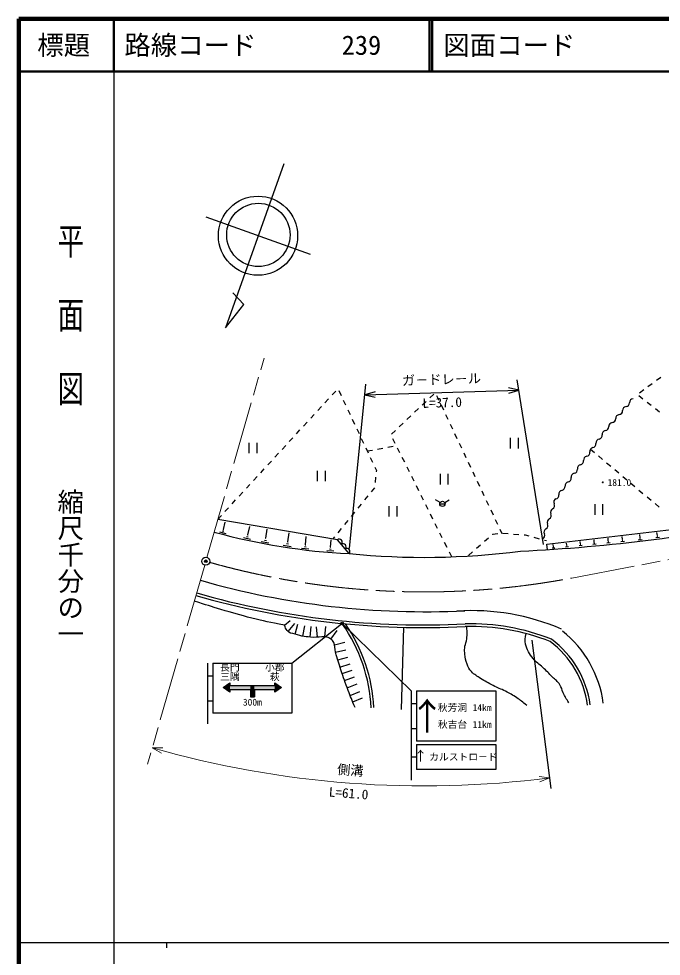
# Model space of a CAD drawing. Units: millimetres, scale not verified. Extents: x 40000 to 680000, y 20000 to 380000.
# Drawn here: x 40000 to 161641, y 202409 to 380000 of the extents above; entities that cross this region are included whole.
import ezdxf
from ezdxf.enums import TextEntityAlignment as Align

# ---------------------------------------------------------------- set-up
doc = ezdxf.new("R2010")
doc.units = ezdxf.units.MM
doc.header["$LTSCALE"] = 1000
doc.header["$PDMODE"] = 32
doc.header["$PDSIZE"] = 500
doc.linetypes.add('CHAIN', pattern=[18.5, 12, -1.5, 3.5, -1.5])
for name, color, linetype, lineweight in [('S-BGD', 7, 'Continuous', 25), ('S-BMK', 2, 'CHAIN', 13), ('S-BMK-SRVR', 3, 'Continuous', 25), ('S-STR-HTXT', 7, 'Continuous', 13), ('S-STR-STRC', 7, 'Continuous', 25), ('S-TTL', 2, 'Continuous', 140), ('S-TTL-BAND', 7, 'Continuous', 25), ('S-TTL-LINE', 7, 'Continuous', 50)]:
    doc.layers.add(name, color=color, linetype=linetype, lineweight=lineweight)
doc.layers.add('S-OTRS', color=6, linetype='Continuous')
doc.layers.add('S-TTL-TXT', color=7, linetype='Continuous')
doc.styles.add('@ＭＳ ゴシック', font='')
doc.styles.add('ＭＳ ゴシック', font='')
doc.styles.get('@ＭＳ ゴシック').set_extended_font_data('@MS Gothic')
doc.styles.get('ＭＳ ゴシック').set_extended_font_data('MS Gothic')

msp = doc.modelspace()

# ---------------------------------------------------------------- hatches: boundary and pattern name
at = {"layer": 'S-STR-STRC'}
for points in [[(79978, 254188), (79978, 253688), (79978, 252938), (79978, 252438), (78728, 253313)], [(79978, 254188), (79978, 253688), (88478, 253688), (88478, 254188), (89728, 253313), (88478, 252438), (88478, 252938), (84603, 252938), (84603, 251563), (83853, 251563), (83853, 252938), (79978, 252938), (79978, 252438), (78728, 253313)], [(88478, 253688), (88478, 254188), (89728, 253313), (88478, 252438), (88478, 252938)], [(79978, 253688), (83853, 253688), (83853, 252938), (79978, 252938)], [(83853, 253688), (84603, 253688), (84603, 252938), (83853, 252938)], [(83853, 252938), (84603, 252938), (84603, 251563), (83853, 251563)], [(84603, 253688), (88478, 253688), (88478, 252938), (84603, 252938)]]:
    msp.add_hatch(color=256, dxfattribs=at).paths.add_polyline_path(points)

# ---------------------------------------------------------------- linework, layer by layer
at = {"layer": 'S-BGD'}
for p, q in [((90210, 352531), (79113, 321453)), ((95218, 335360), (75459, 342415)), ((82617, 325900), (80546, 328068)), ((79113, 321453), (82617, 325900)), ((159129, 310330), (159936, 310920)), ((160744, 311510), (161552, 312099)), ((99332, 308727), (100009, 309463)), ((100587, 309558), (101013, 308653)), ((157513, 309151), (158321, 309741)), ((97979, 307254), (98656, 307990)), ((101439, 307748), (101865, 306844)), ((116393, 306828), (117117, 307518)), ((117841, 308207), (118565, 308897)), ((119114, 308650), (119541, 307745)), ((158168, 307937), (157380, 308551)), ((159746, 306708), (158957, 307322)), ((96626, 305781), (97303, 306518)), ((102291, 305939), (102717, 305034)), ((114944, 305449), (115669, 306138)), ((119968, 306841), (120395, 305937)), ((161324, 305478), (160535, 306093)), ((95273, 304308), (95950, 305045)), ((103143, 304129), (103569, 303225)), ((113496, 304069), (114220, 304759)), ((120822, 305033), (121249, 304128)), ((92567, 301363), (93244, 302099)), ((93920, 302835), (94597, 303572)), ((103995, 302320), (104421, 301415)), ((110600, 301310), (111324, 302000)), ((112048, 302690), (112772, 303380)), ((121676, 303224), (122103, 302320)), ((91214, 299890), (91891, 300626)), ((104847, 300511), (105273, 299606)), ((111283, 299556), (110837, 300452)), ((122530, 301416), (122957, 300511)), ((133029, 300593), (133029, 298593)), ((134529, 300593), (134529, 298593)), ((83590, 299696), (83590, 297696)), ((85090, 299696), (85090, 297696)), ((89861, 298417), (90538, 299153)), ((105699, 298701), (106125, 297796)), ((107937, 298494), (108919, 298680)), ((109902, 298866), (110885, 299052)), ((112174, 297766), (111728, 298661)), ((123384, 299607), (123811, 298703)), ((148245, 298463), (149010, 297819)), ((88508, 296944), (89185, 297680)), ((105972, 298122), (106954, 298308)), ((106551, 296892), (106977, 295987)), ((113065, 295975), (112619, 296871)), ((124238, 297799), (124665, 296894)), ((149774, 297174), (150539, 296530)), ((87155, 295471), (87832, 296207)), ((107403, 295082), (107709, 294433)), ((113955, 294185), (113510, 295080)), ((125092, 295990), (125519, 295086)), ((151304, 295885), (152068, 295241)), ((84449, 292525), (85126, 293262)), ((85802, 293998), (86479, 294735)), ((96503, 294376), (96503, 292376)), ((98003, 294376), (98003, 292376)), ((107573, 293158), (107467, 292163)), ((107709, 294433), (107679, 294152)), ((114846, 292394), (114401, 293289)), ((119757, 293778), (119757, 291778)), ((121257, 293778), (121257, 291778)), ((125946, 294181), (126373, 293277)), ((152833, 294596), (153598, 293952)), ((154362, 293308), (155127, 292663)), ((83096, 291052), (83773, 291789)), ((115737, 290603), (115292, 291499)), ((126800, 292373), (127227, 291469)), ((155892, 292019), (156656, 291374)), ((81743, 289580), (82420, 290316)), ((106099, 289618), (105468, 288842)), ((107360, 291169), (106730, 290393)), ((116628, 288813), (116183, 289708)), ((127654, 290564), (128081, 289660)), ((157421, 290730), (158186, 290085)), ((80390, 288107), (81067, 288843)), ((104837, 288066), (104206, 287290)), ((117519, 287022), (117074, 287918)), ((119773, 288349), (118907, 288849)), ((119706, 288099), (120706, 288099)), ((120639, 288349), (121505, 288849)), ((128508, 288756), (128935, 287852)), ((149050, 288039), (149050, 286039)), ((150550, 288039), (150550, 286039)), ((158950, 289441), (159715, 288796)), ((160480, 288152), (161244, 287508)), ((79037, 286634), (79714, 287370)), ((103575, 286514), (102945, 285738)), ((110073, 287680), (110073, 285680)), ((111573, 287680), (111573, 285680)), ((118410, 285232), (117965, 286127)), ((129362, 286947), (129789, 286043)), ((77684, 285161), (78361, 285897)), ((100350, 281313), (77684, 285161)), ((78761, 283254), (79093, 284669)), ((102314, 284962), (101683, 284186)), ((119301, 283441), (118856, 284336)), ((130216, 285139), (130642, 284235)), ((77994, 282780), (79235, 282488)), ((78532, 282980), (78843, 282907)), ((78722, 283263), (78799, 283245)), ((83373, 282223), (83742, 283792)), ((86748, 281584), (87025, 283318)), ((90940, 280906), (91213, 282614)), ((101052, 283410), (100421, 282634)), ((120192, 281650), (119747, 282546)), ((130685, 282403), (129702, 282274)), ((131069, 283330), (131466, 282491)), ((132676, 282399), (131678, 282470)), ((140010, 280492), (167079, 283643)), ((160913, 282119), (160834, 282664)), ((82544, 281710), (83886, 281394)), ((83126, 281927), (83462, 281848)), ((83331, 282233), (83415, 282213)), ((85885, 280958), (87374, 280720)), ((86503, 281241), (86875, 281182)), ((86702, 281592), (86795, 281577)), ((90894, 280913), (90986, 280899)), ((94286, 280359), (94422, 281947)), ((99032, 279881), (99151, 281264)), ((99791, 281858), (99469, 281463)), ((102542, 278678), (100350, 281313)), ((121083, 279860), (120637, 280755)), ((128941, 281612), (128186, 280956)), ((129702, 282274), (129696, 282268)), ((134671, 282256), (133673, 282327)), ((135951, 282165), (135668, 282185)), ((136642, 281975), (135951, 282165)), ((138571, 281447), (137607, 281711)), ((139935, 281073), (139535, 281183)), ((143769, 280304), (143735, 280674)), ((146352, 280557), (146314, 280974)), ((148903, 280646), (149062, 280661)), ((148968, 280813), (148925, 281278)), ((148948, 280811), (148987, 280814)), ((151311, 280706), (151980, 280768)), ((151546, 280897), (151714, 280912)), ((151615, 281072), (151567, 281586)), ((151594, 281070), (151636, 281074)), ((153976, 280951), (154677, 281015)), ((154223, 281151), (154398, 281167)), ((154294, 281334), (154242, 281897)), ((154272, 281332), (154316, 281336)), ((157287, 281262), (158022, 281329)), ((157546, 281471), (157730, 281488)), ((157621, 281663), (157565, 282275)), ((157598, 281661), (157644, 281665)), ((160614, 281718), (161314, 281820)), ((160851, 281931), (161026, 281957)), ((160892, 282116), (160935, 282122)), ((90086, 280287), (91559, 280052)), ((90697, 280567), (91066, 280509)), ((93509, 279706), (94939, 279583)), ((94076, 280017), (94434, 279987)), ((94241, 280363), (94330, 280356)), ((98332, 279291), (99622, 279180)), ((98843, 279572), (99166, 279544)), ((98992, 279884), (99073, 279877)), ((121974, 278069), (121528, 278965)), ((125921, 278989), (125167, 278333)), ((127431, 280300), (126676, 279645)), ((140078, 279424), (140010, 280492)), ((140970, 279757), (141513, 279807)), ((141162, 279912), (141297, 279924)), ((141217, 280054), (141187, 280377)), ((141200, 280052), (141234, 280055)), ((143508, 279990), (144082, 280043)), ((143710, 280154), (143854, 280167)), ((143751, 280302), (143787, 280305)), ((146078, 280226), (146683, 280282)), ((146291, 280398), (146442, 280412)), ((146334, 280555), (146371, 280558)), ((148678, 280465), (149315, 280523)), ((90344, 265125), (91367, 266024)), ((91006, 263895), (92243, 265466)), ((92316, 263401), (92860, 265326)), ((93780, 263032), (94137, 265000)), ((95193, 262860), (95355, 264853)), ((96533, 262840), (96358, 264832)), ((97964, 262903), (98157, 264894)), ((112813, 264723), (112424, 249178)), ((99106, 262467), (100270, 264093)), ((99799, 261402), (101734, 261909)), ((137148, 262261), (140745, 234206)), ((100000, 260000), (101954, 260426)), ((100395, 258539), (102317, 259092)), ((100813, 257176), (102717, 257789)), ((101206, 255985), (103101, 256625)), ((101678, 254635), (103559, 255316)), ((102184, 253278), (104053, 253987)), ((102739, 251832), (104602, 252559)), ((103226, 250615), (105077, 251371))]:
    msp.add_line(p, q, dxfattribs=at)
for centre, radius in [((85299, 338902), 7493), ((85360, 339047), 5995), ((120206, 288099), 500)]:
    msp.add_circle(centre, radius, dxfattribs=at)
for centre, radius, start, end in [((154914, 307241), 725, 275.38486, 2.5905), ((156363, 307306), 725, 95.38486, 182.5905), ((153602, 305731), 725, 275.38486, 2.5905), ((155050, 305797), 725, 95.38486, 182.5905), ((152289, 304222), 725, 275.38486, 2.5905), ((153738, 304288), 725, 95.38486, 182.5905), ((151177, 301279), 725, 100.50671, 187.71235), ((150977, 302713), 725, 275.38486, 2.5905), ((152426, 302779), 725, 95.38486, 182.5905), ((150005, 299658), 725, 100.50671, 187.71235), ((149740, 301084), 725, 280.50671, 7.71235), ((148832, 298038), 725, 100.50671, 187.71235), ((148568, 299464), 725, 280.50671, 7.71235), ((147660, 296418), 725, 100.50671, 187.71235), ((147395, 297843), 725, 280.50671, 7.71235), ((146487, 294797), 725, 100.50671, 187.71235), ((146223, 296223), 725, 280.50671, 7.71235), ((143878, 292983), 725, 280.50671, 7.71235), ((145315, 293177), 725, 100.50671, 187.71235), ((145050, 294603), 725, 280.50671, 7.71235), ((142706, 291362), 725, 280.50671, 7.71235), ((144142, 291557), 725, 100.50671, 187.71235), ((141533, 289742), 725, 280.50671, 7.71235), ((142970, 289937), 725, 100.50671, 187.71235), ((140717, 287813), 725, 298.34405, 25.54968), ((142025, 288439), 725, 118.34405, 205.54968), ((140097, 285912), 725, 298.34405, 25.54968), ((141405, 286537), 725, 118.34405, 205.54968), ((119551, 599721), 320953, 272.75609, 281.81537), ((139477, 284010), 725, 298.34405, 25.54968), ((140785, 284636), 725, 118.34405, 205.54968), ((108454, 397735), 119204, 254.698, 267.15746), ((138857, 282109), 725, 298.34405, 25.54968), ((140166, 282734), 725, 118.34405, 205.54968), ((100661, 280828), 576, 316.87114, 122.64632), ((101391, 279950), 576, 316.87114, 122.64632), ((102122, 279072), 576, 316.87114, 122.64632), ((116741, 421424), 143450, 264.31958, 277.30632), ((116741, 421424), 153750, 254.00616, 272.86742), ((116741, 421424), 156750, 254.00616, 272.85525), ((116741, 421424), 156250, 254.00616, 272.85728), ((125661, 224501), 43383, 66.75203, 93.56382), ((75888, 247741), 30909, 3.22913, 34.66227), ((75888, 247741), 31409, 3.22913, 34.16574), ((125661, 224501), 40883, 68.20207, 91.58626), ((125661, 224501), 40383, 68.29319, 91.57842), ((129900, 247607), 20949, 7.59264, 51.51166), ((129900, 247607), 17949, 7.59264, 53.41774), ((129900, 247607), 18449, 7.59264, 53.62119)]:
    msp.add_arc(centre, radius, start, end, dxfattribs=at)
for points, knots in [([(90344, 265125), (87357, 265706), (86534, 265863), (84122, 266464), (81823, 267038), (80552, 267428), (78282, 268108), (76308, 268699), (75672, 268901), (73248, 269686)], [0, 0, 0, 0, 1, 1, 1, 2, 2, 2, 3, 3, 3, 3]), ([(103680, 249513), (103036, 251069), (102869, 251482), (102382, 252757), (101805, 254266), (101490, 255116), (100984, 256651), (100558, 257946), (100340, 258679), (100000, 260000), (99817, 260710), (99963, 261185), (99637, 261842), (99494, 262129), (99365, 262279), (99106, 262467), (98719, 262747), (98438, 262848), (97964, 262903), (97101, 263003), (96608, 262761), (95742, 262820), (94388, 262912), (93612, 262996), (92316, 263401), (91693, 263596), (91207, 263596), (90801, 264107), (90530, 264448), (90437, 264687), (90344, 265125)], [0, 0, 0, 0, 1, 1, 1, 2, 2, 2, 3, 3, 3, 4, 4, 4, 5, 5, 5, 6, 6, 6, 7, 7, 7, 8, 8, 8, 9, 9, 9, 10, 10, 10, 10]), ([(136167, 249884), (135335, 250617), (135073, 250845), (134306, 251372), (133507, 251921), (133019, 252170), (132156, 252612), (131256, 253074), (130698, 253221), (129800, 253687), (128856, 254178), (128335, 254472), (127443, 255052), (126736, 255511), (126273, 255709), (125707, 256333), (125279, 256805), (125090, 257138), (124880, 257739), (124629, 258457), (124553, 258886), (124466, 259641), (124415, 260090), (124381, 260348), (124425, 260798), (124478, 261344), (124658, 261623), (124756, 262163), (124944, 263206), (124882, 263634), (124837, 264875)], [0, 0, 0, 0, 1, 1, 1, 2, 2, 2, 3, 3, 3, 4, 4, 4, 5, 5, 5, 6, 6, 6, 7, 7, 7, 8, 8, 8, 9, 9, 9, 10, 10, 10, 10]), ([(144146, 250421), (143606, 251290), (143431, 251549), (143071, 252323), (142799, 252907), (142802, 253312), (142451, 253853), (142022, 254513), (141599, 254739), (141045, 255300), (140340, 256015), (139954, 256426), (139226, 257119), (138514, 257797), (138001, 258064), (137366, 258814), (136981, 259269), (136809, 259565), (136539, 260096), (136263, 260638), (136087, 260947), (135960, 261543), (135799, 262301), (135896, 262682), (136045, 263526)], [0, 0, 0, 0, 1, 1, 1, 2, 2, 2, 3, 3, 3, 4, 4, 4, 5, 5, 5, 6, 6, 6, 7, 7, 7, 8, 8, 8, 8])]:
    msp.add_open_spline(points, degree=3, knots=knots, dxfattribs=at)
at = {"layer": 'S-BMK'}
for p, q in [((75617, 277951), (86432, 315682)), ((144705, 274053), (173442, 279506)), ((75204, 276509), (64389, 238778))]:
    msp.add_line(p, q, dxfattribs=at)
msp.add_arc((116741, 421424), 150000, 254.29264, 280.7442, dxfattribs=at)
at = {"layer": 'S-BMK-SRVR'}
msp.add_circle((75411, 277230), 750, dxfattribs=at)
msp.add_point((75411, 277230), dxfattribs=at)
at = {"layer": 'S-OTRS'}
msp.add_point((75411, 277230), dxfattribs=at)
at = {"layer": 'S-STR-HTXT'}
for p, q in [((67285, 241868), (65285, 241903)), ((65285, 241903), (66999, 240873)), ((140491, 236190), (138509, 236458)), ((138640, 235431), (140491, 236190))]:
    msp.add_line(p, q, dxfattribs=at)
msp.add_arc((116741, 421424), 186750, 254.00616, 277.30632, dxfattribs=at)
at = {"layer": 'S-STR-STRC'}
for p, q in [((139377, 280377), (134361, 311631)), ((102641, 279673), (105735, 310772)), ((105537, 308782), (134678, 309656)), ((107452, 309357), (105537, 308782)), ((134678, 309656), (132732, 310115)), ((132763, 309081), (134678, 309656)), ((105537, 308782), (107483, 308322)), ((91728, 257929), (101108, 265350)), ((114315, 252663), (101333, 265339)), ((75728, 257929), (75728, 246429)), ((76728, 257929), (91728, 257929)), ((76728, 257929), (76728, 248429)), ((91728, 257929), (91728, 248429)), ((75728, 255554), (76728, 255554)), ((78728, 253313), (79978, 254188)), ((79978, 254188), (79978, 253688)), ((88478, 254188), (89728, 253313)), ((88478, 253688), (88478, 254188)), ((79978, 252438), (78728, 253313)), ((79978, 253688), (88478, 253688)), ((79978, 252938), (83853, 252938)), ((79978, 252938), (79978, 252438)), ((83853, 252938), (83853, 251563)), ((84603, 252938), (84603, 251563)), ((84603, 252938), (88478, 252938)), ((89728, 253313), (88478, 252438)), ((88478, 252438), (88478, 252938)), ((114315, 252663), (114315, 235788)), ((115315, 252663), (130315, 252663)), ((115315, 252663), (115315, 243163)), ((130315, 252663), (130315, 243163)), ((75728, 250804), (76728, 250804)), ((83853, 251563), (84603, 251563)), ((114315, 250288), (115315, 250288)), ((91728, 248429), (76728, 248429)), ((114315, 245538), (115315, 245538)), ((130315, 243163), (115315, 243163)), ((115315, 242538), (130315, 242538)), ((115315, 242538), (115315, 237788)), ((130315, 242538), (130315, 237788)), ((114315, 240163), (115315, 240163)), ((130315, 237788), (115315, 237788))]:
    msp.add_line(p, q, dxfattribs=at)
for radius in [150, 120, 90, 60, 30]:
    msp.add_circle((101226, 265444), radius, dxfattribs=at)
msp.add_point((101226, 265444), dxfattribs=at)
at = {"layer": 'S-TTL'}
for p, q in [((40000, 380000), (40000, 20000)), ((680000, 380000), (40000, 380000)), ((40000, 380000), (40000, 20000)), ((680000, 380000), (40000, 380000))]:
    msp.add_line(p, q, dxfattribs=at)
at = {"layer": 'S-TTL-BAND'}
for p, q in [((58000, 370000), (58000, 20000)), ((58000, 370000), (58000, 20000)), ((40000, 205000), (579000, 205000)), ((40000, 205000), (579000, 205000)), ((68000, 205000), (68000, 204000)), ((68000, 205000), (68000, 204000))]:
    msp.add_line(p, q, dxfattribs=at)
at = {"layer": 'S-TTL-LINE'}
for p, q in [((58000, 380000), (58000, 370000)), ((58000, 380000), (58000, 370000)), ((117750, 380000), (117750, 370000)), ((117750, 380000), (117750, 370000)), ((118250, 380000), (118250, 370000)), ((118250, 380000), (118250, 370000)), ((40000, 370000), (680000, 370000)), ((40000, 370000), (680000, 370000))]:
    msp.add_line(p, q, dxfattribs=at)

# ---------------------------------------------------------------- texts
at = {"layer": 'S-BGD', "style": 'ＭＳ ゴシック'}
msp.add_text('・181.0', height=1320, dxfattribs=at).set_placement((149630, 292141), align=Align.MIDDLE_LEFT)
at = {"layer": 'S-STR-HTXT', "style": 'ＭＳ ゴシック'}
msp.add_text('側溝', height=1833, rotation=355.656, dxfattribs=at).set_placement((102672, 236207), align=Align.BOTTOM_CENTER)
at = {"layer": 'S-STR-HTXT', "style": '@ＭＳ ゴシック'}
msp.add_text('L=61.0', height=1833, rotation=355.656, dxfattribs=at).set_placement((102521, 234213), align=Align.TOP_CENTER)
at = {"layer": 'S-STR-STRC', "style": 'ＭＳ ゴシック'}
msp.add_text('ガ－ドレ－ル', height=1833, rotation=1.718, dxfattribs=at).set_placement((120077, 310218), align=Align.BOTTOM_CENTER)
at = {"layer": 'S-STR-STRC', "style": '@ＭＳ ゴシック'}
msp.add_text('L=37.0', height=1833, rotation=1.719, dxfattribs=at).set_placement((120137, 308219), align=Align.TOP_CENTER)
at = {"layer": 'S-STR-STRC', "style": 'ＭＳ ゴシック'}
for s, height, p in [('長門', 1320, (79978, 256088)), ('小郡', 1320, (88478, 256088)), ('三隅', 1320, (79978, 254288)), ('萩', 1320, (88478, 254288)), ('↑', 1833, (116065, 238913))]:
    msp.add_text(s, height=height, dxfattribs=at).set_placement(p, align=Align.BOTTOM_CENTER)
msp.add_text('300m', height=1320, dxfattribs=at).set_placement((84228, 251194), align=Align.TOP_CENTER)
for s, height, p in [('↑', 5132, (117315, 247913)), ('秋芳洞', 1320, (122115, 249496)), ('秋吉台', 1320, (122135, 246315))]:
    msp.add_text(s, height=height, dxfattribs=at).set_placement(p, align=Align.MIDDLE_CENTER)
for s, p in [('14km', (129515, 249496)), ('11km', (129515, 246315))]:
    msp.add_text(s, height=1320, dxfattribs=at).set_placement(p, align=Align.MIDDLE_RIGHT)
msp.add_text('カルストロ－ド', height=1320, dxfattribs=at).set_placement((117715, 240163), align=Align.MIDDLE_LEFT)
at = {"layer": 'S-TTL-BAND', "style": '@ＭＳ ゴシック', "width": 1.4}
msp.add_text('平  面  図', height=3666, rotation=270, dxfattribs=at).set_placement((49777, 306475), align=Align.MIDDLE_RIGHT)
msp.add_text('平  面  図', height=3666, rotation=270, dxfattribs=at).set_placement((49777, 306475), align=Align.MIDDLE_RIGHT)
at = {"layer": 'S-TTL-BAND', "style": '@ＭＳ ゴシック'}
msp.add_text('縮尺千分の一', height=3666, rotation=270, dxfattribs=at).set_placement((49777, 261030), align=Align.MIDDLE_RIGHT)
msp.add_text('縮尺千分の一', height=3666, rotation=270, dxfattribs=at).set_placement((49777, 261030), align=Align.MIDDLE_RIGHT)
at = {"layer": 'S-TTL-TXT', "style": 'ＭＳ ゴシック'}
msp.add_text('標題', height=3666, dxfattribs=at).set_placement((48500, 375000), align=Align.MIDDLE_CENTER)
msp.add_text('標題', height=3666, dxfattribs=at).set_placement((48500, 375000), align=Align.MIDDLE_CENTER)
for s, p in [('路線コード', (60000, 375000)), ('路線コード', (60000, 375000)), ('239', (101142, 375000)), ('図面コード', (120380, 375000)), ('図面コード', (120380, 375000))]:
    msp.add_text(s, height=3666, dxfattribs=at).set_placement(p, align=Align.MIDDLE_LEFT)

doc.saveas('drawing.dxf')
